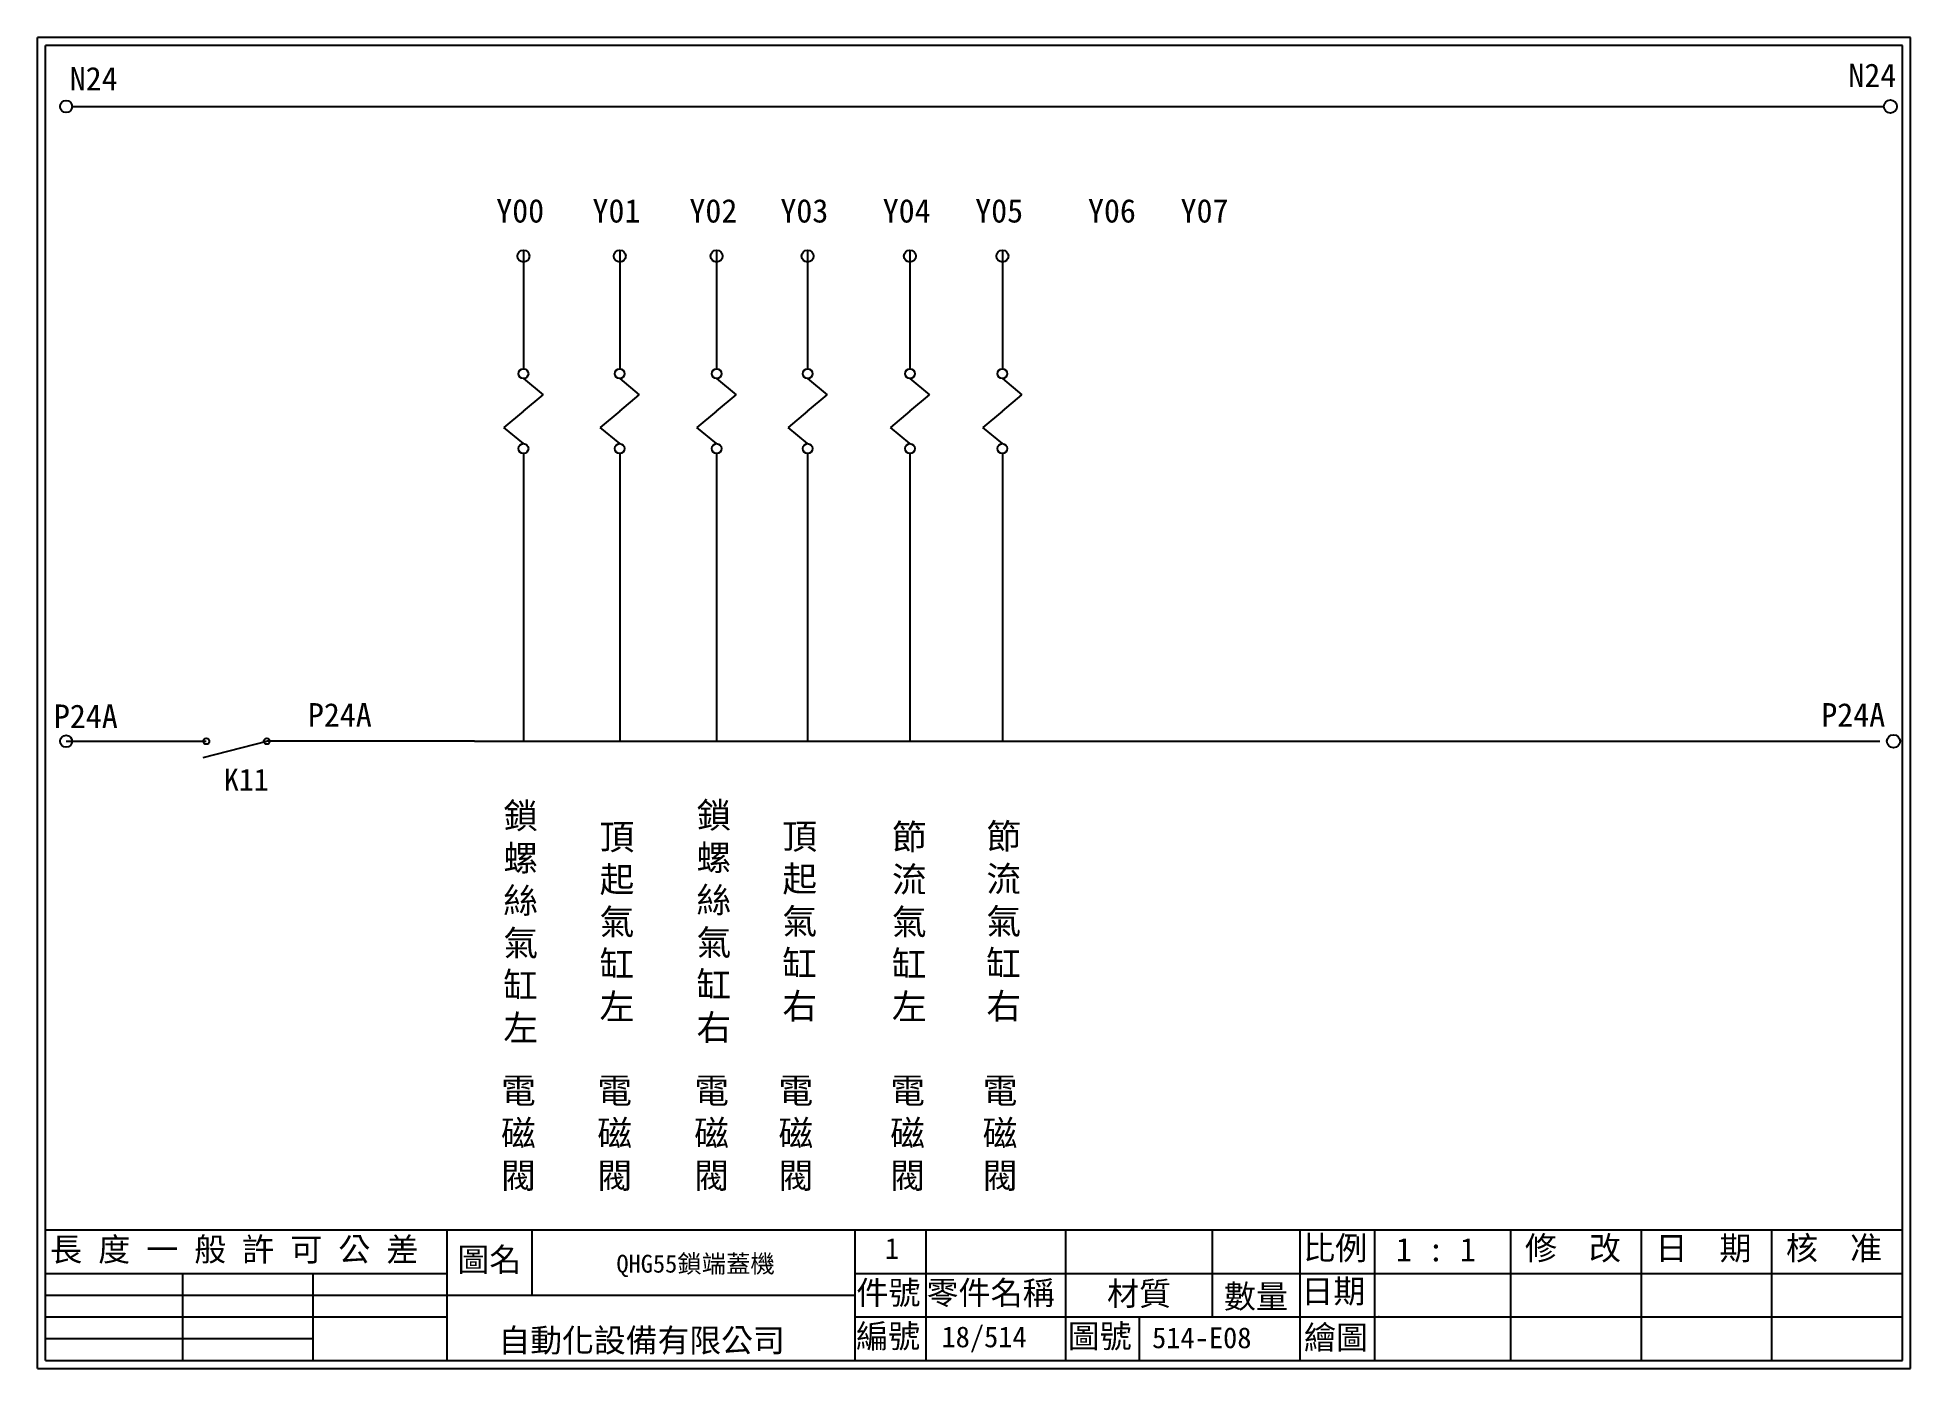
# Model space of a CAD drawing. Extents: x 1092 to 1379, y 1199 to 1403.
import ezdxf

# ---------------------------------------------------------------- set-up
doc = ezdxf.new("R2010")
doc.units = 0
doc.layers.get('0').update_dxf_attribs({"linetype": 'CONTINUOUS'})
for name, color, linetype in [('7', 7, 'CONTINUOUS'), ('圖框層', 7, 'CONTINUOUS'), ('文字層', 4, 'CONTINUOUS'), ('標尺寸層', 3, 'CONTINUOUS')]:
    doc.layers.add(name, color=color, linetype=linetype)
doc.styles.add('CNS', font='romanc.shx', dxfattribs={"bigfont": 'chineset.shx'})
doc.styles.add('STSL', font='kaiu.ttf')

msp = doc.modelspace()

# ---------------------------------------------------------------- linework, layer by layer
for centre in [(1375.54, 1392.27), (1376.02, 1295)]:
    msp.add_circle(centre, 1)
at = {"layer": '7'}
for centre in [(1117.49, 1295), (1126.77, 1295)]:
    msp.add_circle(centre, 0.464, dxfattribs=at)
at = {"layer": '圖框層', "color": 7}
for p, q in [((1378.63, 1402.85), (1091.63, 1402.85)), ((1091.63, 1198.88), (1091.63, 1402.85)), ((1377.38, 1401.6), (1092.88, 1401.6)), ((1092.88, 1200.13), (1092.88, 1401.6)), ((1377.38, 1200.13), (1377.38, 1401.6)), ((1378.63, 1198.88), (1378.63, 1402.85)), ((1092.88, 1220.13), (1203.36, 1220.13)), ((1154.42, 1200.13), (1154.42, 1220.13)), ((1167.45, 1210.13), (1167.45, 1220.13)), ((1203.36, 1220.13), (1377.38, 1220.13)), ((1216.9, 1200.13), (1216.9, 1220.13)), ((1227.78, 1200.13), (1227.78, 1220.13)), ((1249.2, 1200.13), (1249.2, 1220.13)), ((1271.68, 1206.8), (1271.68, 1220.13)), ((1285.09, 1200.13), (1285.09, 1220.13)), ((1296.57, 1200.13), (1296.57, 1220.13)), ((1317.38, 1200.13), (1317.38, 1220.13)), ((1337.38, 1200.13), (1337.38, 1220.13)), ((1357.38, 1200.13), (1357.38, 1220.13)), ((1092.88, 1213.46), (1154.42, 1213.46)), ((1113.92, 1200.13), (1113.92, 1213.46)), ((1133.86, 1200.13), (1133.86, 1213.46)), ((1216.9, 1213.46), (1377.38, 1213.46)), ((1092.88, 1210.13), (1156.91, 1210.13)), ((1156.91, 1210.13), (1216.9, 1210.13)), ((1092.88, 1206.8), (1154.42, 1206.8)), ((1216.9, 1206.8), (1377.38, 1206.8)), ((1260.51, 1200.13), (1260.51, 1206.8)), ((1092.88, 1203.47), (1133.86, 1203.47)), ((1092.88, 1200.13), (1377.38, 1200.13)), ((1091.63, 1198.88), (1378.63, 1198.88))]:
    msp.add_line(p, q, dxfattribs=at)
at = {"layer": '圖框層', "color": 4}
msp.add_point((1297.17, 1206.8), dxfattribs=at)
at = {"layer": '標尺寸層', "color": 7}
for p, q in [((1096.95, 1392.27), (1374.54, 1392.27)), ((1166.09, 1370.27), (1166.09, 1352.07)), ((1180.84, 1370.27), (1180.84, 1352.07)), ((1195.69, 1370.27), (1195.69, 1352.07)), ((1209.63, 1370.27), (1209.63, 1352.07)), ((1225.31, 1370.27), (1225.31, 1352.07)), ((1239.48, 1370.27), (1239.48, 1352.07)), ((1166.09, 1350.57), (1169.09, 1348.08)), ((1180.84, 1350.57), (1183.84, 1348.08)), ((1195.69, 1350.57), (1198.69, 1348.08)), ((1209.63, 1350.57), (1212.64, 1348.08)), ((1225.31, 1350.57), (1228.31, 1348.08)), ((1239.48, 1350.57), (1242.48, 1348.08)), ((1166.09, 1345.59), (1169.09, 1348.08)), ((1180.84, 1345.59), (1183.84, 1348.08)), ((1195.69, 1345.59), (1198.69, 1348.08)), ((1209.63, 1345.59), (1212.64, 1348.08)), ((1225.31, 1345.59), (1228.31, 1348.08)), ((1239.48, 1345.59), (1242.48, 1348.08)), ((1166.09, 1345.59), (1163.09, 1343.1)), ((1180.84, 1345.59), (1177.83, 1343.1)), ((1195.69, 1345.59), (1192.68, 1343.1)), ((1209.63, 1345.59), (1206.63, 1343.1)), ((1225.31, 1345.59), (1222.31, 1343.1)), ((1239.48, 1345.59), (1236.48, 1343.1)), ((1166.09, 1340.61), (1163.09, 1343.1)), ((1180.84, 1340.61), (1177.83, 1343.1)), ((1195.69, 1340.61), (1192.68, 1343.1)), ((1209.63, 1340.61), (1206.63, 1343.1)), ((1225.31, 1340.61), (1222.31, 1343.1)), ((1239.48, 1340.61), (1236.48, 1343.1)), ((1166.09, 1339.11), (1166.09, 1295)), ((1180.84, 1339.11), (1180.84, 1295)), ((1195.69, 1339.11), (1195.69, 1295)), ((1209.63, 1339.11), (1209.63, 1295)), ((1225.31, 1339.11), (1225.31, 1295)), ((1239.48, 1339.11), (1239.48, 1295)), ((1096.02, 1295), (1117.49, 1295)), ((1117.02, 1292.5), (1126.77, 1295)), ((1170.63, 1295), (1373.9, 1295))]:
    msp.add_line(p, q, dxfattribs=at)
at = {"layer": '標尺寸層', "color": 0}
for q in [(1126.77, 1295), (1170.63, 1295)]:
    msp.add_line((1158.59, 1295), q, dxfattribs=at)
at = {"layer": '標尺寸層', "color": 7}
for centre, radius in [((1096.02, 1392.27), 0.92), ((1166.09, 1369.35), 0.92), ((1180.84, 1369.35), 0.92), ((1195.69, 1369.35), 0.92), ((1209.63, 1369.35), 0.92), ((1225.31, 1369.35), 0.92), ((1239.48, 1369.35), 0.92), ((1166.09, 1351.32), 0.751), ((1180.84, 1351.32), 0.751), ((1195.69, 1351.32), 0.751), ((1209.63, 1351.32), 0.751), ((1225.31, 1351.32), 0.751), ((1239.48, 1351.32), 0.751), ((1166.09, 1339.86), 0.751), ((1180.84, 1339.86), 0.751), ((1195.69, 1339.86), 0.751), ((1209.63, 1339.86), 0.751), ((1225.31, 1339.86), 0.751), ((1239.48, 1339.86), 0.751), ((1096.02, 1295), 0.92)]:
    msp.add_circle(centre, radius, dxfattribs=at)

# ---------------------------------------------------------------- texts
at = {"layer": '圖框層', "color": 4, "style": 'STSL'}
for s, height, p in [('N24', 3.6, (1096.57, 1394.73)), ('N24', 3.6, (1369.1, 1395.26)), ('Y00', 3.6, (1161.92, 1374.49)), ('Y01', 3.6, (1176.67, 1374.49)), ('Y02', 3.6, (1191.52, 1374.49)), ('Y03', 3.6, (1205.46, 1374.49)), ('Y04', 3.6, (1221.14, 1374.49)), ('Y05', 3.6, (1235.31, 1374.49)), ('Y06', 3.6, (1252.59, 1374.49)), ('Y07', 3.6, (1266.78, 1374.49)), ('P24A', 3.6, (1094.14, 1297.04)), ('P24A', 3.6, (1133.06, 1297.25)), ('P24A', 3.6, (1364.95, 1297.25)), ('K11', 3.366, (1120.2, 1287.45)), ('    長 度 一 般 許 可 公 差', 3.6, (1083.77, 1215.34)), ('圖名', 3.6, (1155.96, 1213.78)), ('比例', 3.6, (1285.55, 1215.56)), ('修  改', 3.6, (1319.54, 1215.54)), ('日  期', 3.6, (1339.54, 1215.54)), ('核  准', 3.6, (1359.54, 1215.54)), ('QHG55鎖端蓋機', 2.74, (1180.34, 1213.58)), ('件號', 3.6, (1217.11, 1208.7)), ('零件名稱', 3.6, (1227.84, 1208.69)), ('材質', 3.6, (1255.51, 1208.56)), ('數量', 3.6, (1273.42, 1208.13)), ('日期', 3.6, (1285.29, 1208.93)), ('自動化設備有限公司', 3.574, (1162.26, 1201.41)), ('編號', 3.6, (1217.06, 1202.04)), ('18/514', 3.2, (1230.14, 1202.14)), ('圖號', 3.6, (1249.47, 1202.04)), ('繪圖', 3.6, (1285.68, 1201.85))]:
    msp.add_text(s, height=height, dxfattribs=at).set_placement(p)
at = {"layer": '文字層', "color": 4, "style": 'STSL'}
for s, height, p in [('1 ', 3.2, (1221.48, 1215.69)), ('1 : 1', 3.599, (1299.78, 1215.31)), ('514-E08', 3.2, (1262.41, 1202))]:
    msp.add_text(s, height=height, dxfattribs=at).set_placement(p)
at = {"layer": '標尺寸層', "color": 7, "char_height": 3.9, "attachment_point": 5, "style": 'CNS'}
for s, insert, width in [('{\\fDFKai-SB|b0|i0|c136|p65;鎖螺絲氣缸左}', (1165.67, 1267.21), 2.8481), ('{\\fDFKai-SB|b0|i0|c136|p65;鎖螺絲氣缸右}', (1195.27, 1267.21), 2.8481), ('{\\fDFKai-SB|b0|i0|c136|p65;節流氣缸左}', (1225.21, 1267.21), 2.8481), ('{\\fDFKai-SB|b0|i0|c136|p65;節流氣缸右}', (1239.68, 1267.21), 2.8481), ('{\\fDFKai-SB|b0|i0|c136|p65;頂起氣缸左}', (1180.42, 1267.21), 2.8481), ('{\\fDFKai-SB|b0|i0|c136|p65;頂起氣缸右}', (1208.43, 1267.21), 2.8481), ('{\\fDFKai-SB|b0|i0|c136|p65;電磁閥}', (1165.32, 1234.75), 8.6627), ('{\\fDFKai-SB|b0|i0|c136|p65;電磁閥}', (1180.07, 1234.75), 8.6627), ('{\\fDFKai-SB|b0|i0|c136|p65;電磁閥}', (1194.92, 1234.75), 8.6627), ('{\\fDFKai-SB|b0|i0|c136|p65;電磁閥}', (1207.83, 1234.75), 8.6627), ('{\\fDFKai-SB|b0|i0|c136|p65;電磁閥}', (1224.95, 1234.75), 8.6627), ('{\\fDFKai-SB|b0|i0|c136|p65;電磁閥}', (1239.12, 1234.75), 8.6627)]:
    msp.add_mtext(s, dxfattribs=dict(at, insert=insert, width=width))

doc.saveas('drawing.dxf')
